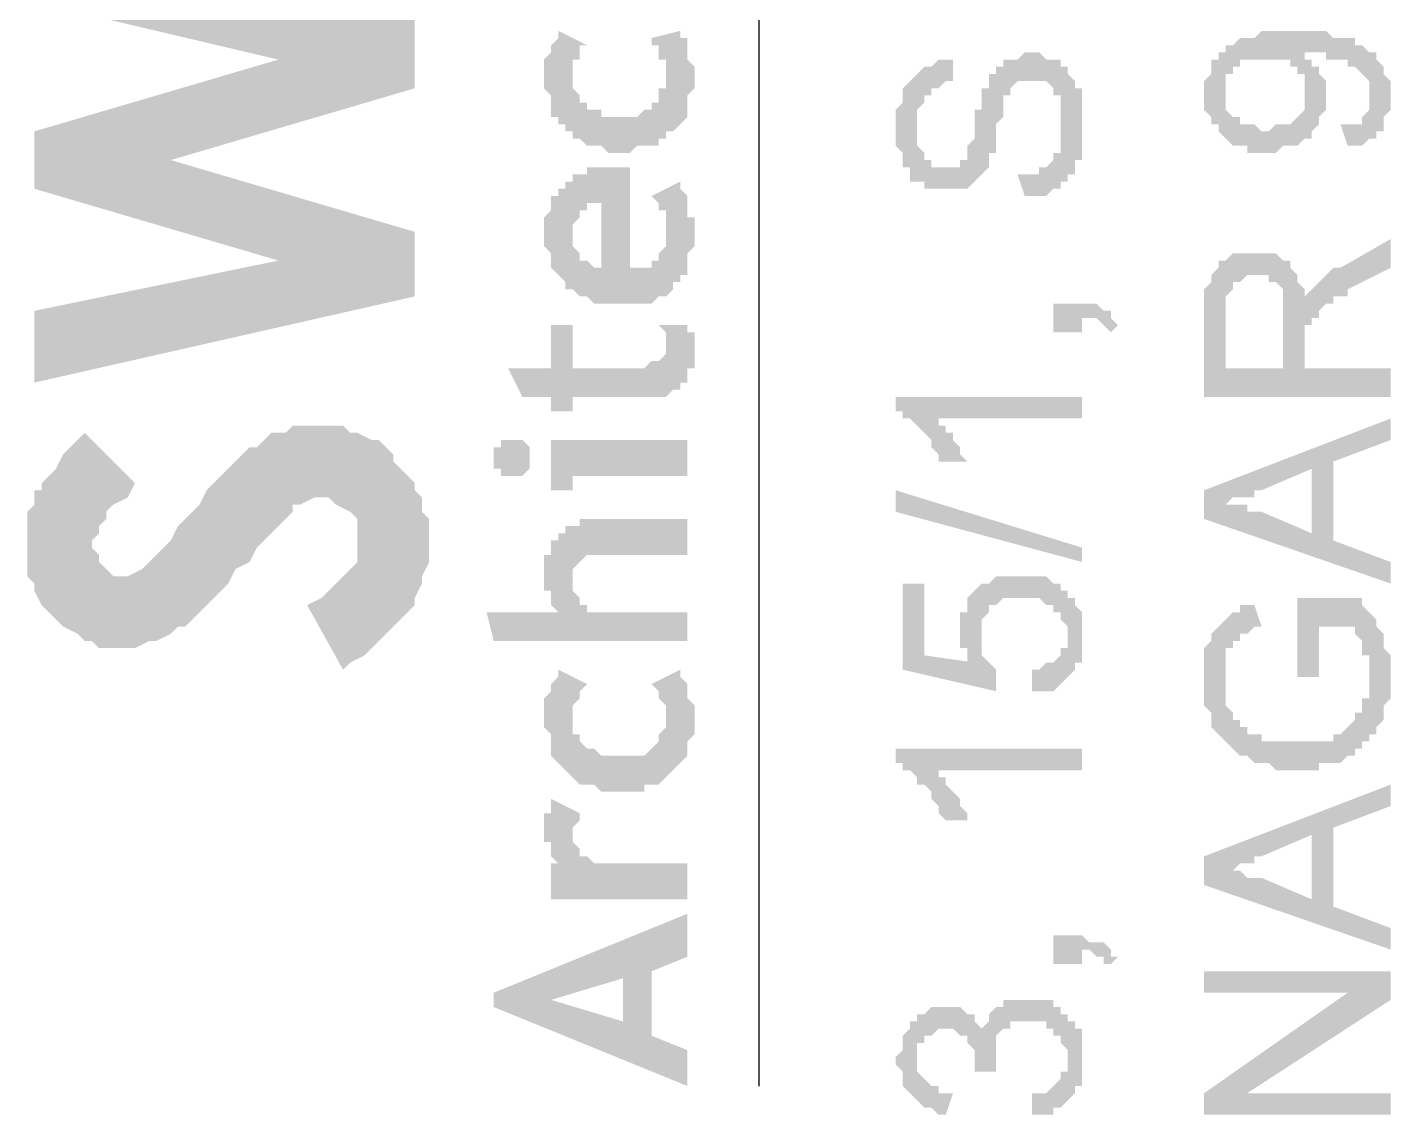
# Model space of a CAD drawing. Header units: inches. Extents: x -41599880 to -41577026, y -18110 to -4738.
# Drawn here: x -41578425 to -41577705, y -7601 to -7026 of the extents above; entities that cross this region are included whole.
import ezdxf

# ---------------------------------------------------------------- set-up
doc = ezdxf.new("R2010")
doc.units = ezdxf.units.IN
doc.header["$MEASUREMENT"] = 0
doc.layers.add('PDF_Geometry', color=40, linetype='Continuous')
doc.layers.add('PDF_Solid Fills', color=9, linetype='Continuous')

msp = doc.modelspace()

# ---------------------------------------------------------------- hatches: boundary and pattern name
at = {"layer": 'PDF_Solid Fills'}
for points in [[(-41578421.64, -6975.15), (-41578421.64, -7013.08), (-41578292.69, -7043.42), (-41578220.63, -7058.59), (-41578220.63, -7020.66)], [(-41578152.36, -7051), (-41578152.36, -7051), (-41578152.36, -7054.79), (-41578152.36, -7058.59), (-41578148.57, -7062.38), (-41578148.57, -7066.17), (-41578148.57, -7066.17), (-41578148.57, -7069.96), (-41578148.57, -7073.76), (-41578144.77, -7073.76), (-41578144.77, -7077.55), (-41578140.98, -7077.55), (-41578140.98, -7081.34), (-41578140.98, -7081.34), (-41578137.19, -7081.34), (-41578137.19, -7051), (-41578137.19, -7051), (-41578137.19, -7047.21), (-41578137.19, -7043.42), (-41578133.4, -7043.42), (-41578133.4, -7039.62), (-41578133.4, -7035.83), (-41578129.6, -7035.83), (-41578144.77, -7028.25), (-41578144.77, -7028.25), (-41578144.77, -7032.04), (-41578148.57, -7035.83), (-41578148.57, -7035.83), (-41578148.57, -7039.62), (-41578152.36, -7043.42), (-41578152.36, -7043.42), (-41578152.36, -7047.21)], [(-41578095.47, -7032.04), (-41578095.47, -7035.83), (-41578091.68, -7035.83), (-41578091.68, -7039.62), (-41578091.68, -7043.42), (-41578087.89, -7043.42), (-41578087.89, -7047.21), (-41578087.89, -7051), (-41578087.89, -7085.13), (-41578087.89, -7081.34), (-41578084.09, -7081.34), (-41578084.09, -7081.34), (-41578080.3, -7077.55), (-41578080.3, -7077.55), (-41578076.51, -7073.76), (-41578076.51, -7069.96), (-41578076.51, -7069.96), (-41578076.51, -7066.17), (-41578076.51, -7062.38), (-41578072.71, -7058.59), (-41578072.71, -7058.59), (-41578072.71, -7054.79), (-41578072.71, -7051), (-41578072.71, -7047.21), (-41578072.71, -7047.21), (-41578076.51, -7043.42), (-41578076.51, -7039.62), (-41578076.51, -7039.62), (-41578076.51, -7039.62), (-41578076.51, -7035.83), (-41578076.51, -7032.04), (-41578080.3, -7032.04), (-41578080.3, -7028.25)], [(-41577803.44, -7062.38), (-41577803.44, -7062.38), (-41577803.44, -7066.17), (-41577803.44, -7066.17), (-41577803.44, -7069.97), (-41577799.65, -7073.76), (-41577799.65, -7073.76), (-41577799.65, -7077.55), (-41577795.85, -7077.55), (-41577795.85, -7081.34), (-41577795.85, -7081.34), (-41577792.06, -7058.59), (-41577792.06, -7058.59), (-41577792.06, -7054.79), (-41577792.06, -7054.79), (-41577792.06, -7051), (-41577788.27, -7051), (-41577788.27, -7047.21), (-41577784.48, -7047.21), (-41577784.48, -7043.42), (-41577780.68, -7043.42), (-41577780.68, -7043.42), (-41577776.89, -7043.42), (-41577773.1, -7043.42), (-41577773.1, -7043.42), (-41577769.31, -7043.42), (-41577765.51, -7043.42), (-41577765.51, -7043.42), (-41577761.72, -7043.42), (-41577757.93, -7043.42), (-41577757.93, -7047.21), (-41577754.13, -7047.21), (-41577754.13, -7047.21), (-41577754.13, -7051), (-41577750.34, -7039.62), (-41577750.34, -7039.62), (-41577746.55, -7039.62), (-41577746.55, -7039.62), (-41577742.76, -7039.62), (-41577738.96, -7039.62), (-41577738.96, -7043.42), (-41577735.17, -7043.42), (-41577735.17, -7043.42), (-41577731.38, -7043.42), (-41577727.59, -7043.42), (-41577727.59, -7047.21), (-41577723.79, -7047.21), (-41577723.79, -7047.21), (-41577720, -7051), (-41577720, -7051), (-41577716.21, -7054.79), (-41577716.21, -7054.79), (-41577716.21, -7058.59), (-41577716.21, -7058.59), (-41577716.21, -7062.38), (-41577712.42, -7039.62), (-41577716.21, -7039.62), (-41577716.21, -7039.62), (-41577720, -7035.83), (-41577723.79, -7035.83), (-41577723.79, -7032.04), (-41577727.59, -7032.04), (-41577727.59, -7032.04), (-41577731.38, -7032.04), (-41577731.38, -7032.04), (-41577735.17, -7032.04), (-41577735.17, -7032.04), (-41577738.96, -7028.25), (-41577742.76, -7028.25), (-41577742.76, -7028.25), (-41577746.55, -7028.25), (-41577750.34, -7028.25), (-41577754.13, -7028.25), (-41577757.93, -7028.25), (-41577757.93, -7028.25), (-41577761.72, -7028.25), (-41577765.51, -7028.25), (-41577765.51, -7028.25), (-41577769.31, -7028.25), (-41577773.1, -7028.25), (-41577776.89, -7032.04), (-41577776.89, -7032.04), (-41577780.68, -7032.04), (-41577780.68, -7032.04), (-41577784.48, -7032.04), (-41577784.48, -7032.04), (-41577788.27, -7035.83), (-41577788.27, -7035.83), (-41577792.06, -7035.83), (-41577792.06, -7039.62), (-41577795.85, -7039.62), (-41577795.85, -7043.42), (-41577799.65, -7043.42), (-41577799.65, -7047.21), (-41577799.65, -7047.21), (-41577799.65, -7051), (-41577803.44, -7054.79), (-41577803.44, -7054.79), (-41577803.44, -7058.59)], [(-41577966.52, -7081.34), (-41577966.52, -7081.34), (-41577966.52, -7085.14), (-41577966.52, -7088.93), (-41577966.52, -7088.93), (-41577962.73, -7092.72), (-41577962.73, -7096.51), (-41577962.73, -7096.51), (-41577962.73, -7100.31), (-41577958.94, -7100.31), (-41577958.94, -7104.1), (-41577958.94, -7107.89), (-41577955.14, -7107.89), (-41577951.35, -7107.89), (-41577951.35, -7111.68), (-41577951.35, -7111.68), (-41577947.56, -7111.68), (-41577943.77, -7111.68), (-41577943.77, -7111.68), (-41577939.97, -7111.68), (-41577936.18, -7111.68), (-41577936.18, -7111.68), (-41577932.39, -7111.68), (-41577928.6, -7111.68), (-41577928.6, -7111.68), (-41577928.6, -7111.68), (-41577924.8, -7107.89), (-41577924.8, -7107.89), (-41577921.01, -7104.1), (-41577921.01, -7104.1), (-41577917.22, -7100.31), (-41577917.22, -7100.31), (-41577917.22, -7096.51), (-41577917.22, -7096.51), (-41577917.22, -7092.72), (-41577913.42, -7092.72), (-41577913.42, -7088.93), (-41577913.42, -7085.14), (-41577913.42, -7081.34), (-41577913.42, -7077.55), (-41577909.63, -7073.76), (-41577909.63, -7073.76), (-41577909.63, -7069.96), (-41577909.63, -7066.17), (-41577909.63, -7066.17), (-41577909.63, -7062.38), (-41577905.84, -7062.38), (-41577905.84, -7058.59), (-41577905.84, -7058.59), (-41577902.05, -7054.79), (-41577902.05, -7054.79), (-41577898.25, -7054.79), (-41577898.25, -7054.79), (-41577894.46, -7054.79), (-41577894.46, -7054.79), (-41577890.67, -7054.79), (-41577886.88, -7054.79), (-41577886.88, -7054.79), (-41577883.08, -7058.59), (-41577883.08, -7058.59), (-41577883.08, -7062.38), (-41577879.29, -7062.38), (-41577879.29, -7066.17), (-41577879.29, -7069.96), (-41577879.29, -7069.96), (-41577879.29, -7073.76), (-41577879.29, -7077.55), (-41577879.29, -7107.89), (-41577875.5, -7107.89), (-41577875.5, -7104.1), (-41577871.71, -7104.1), (-41577871.71, -7100.31), (-41577871.71, -7096.51), (-41577871.71, -7096.51), (-41577867.91, -7096.51), (-41577867.91, -7092.72), (-41577867.91, -7088.93), (-41577867.91, -7088.93), (-41577867.91, -7085.14), (-41577867.91, -7081.34), (-41577867.91, -7077.55), (-41577867.91, -7077.55), (-41577867.91, -7077.55), (-41577867.91, -7073.76), (-41577867.91, -7069.96), (-41577867.91, -7066.17), (-41577867.91, -7066.17), (-41577867.91, -7062.38), (-41577867.91, -7058.59), (-41577871.71, -7058.59), (-41577871.71, -7058.59), (-41577871.71, -7054.79), (-41577875.5, -7051), (-41577875.5, -7051), (-41577875.5, -7047.21), (-41577879.29, -7047.21), (-41577879.29, -7043.42), (-41577883.08, -7043.42), (-41577886.88, -7043.42), (-41577886.88, -7043.42), (-41577890.67, -7039.62), (-41577894.46, -7039.62), (-41577894.46, -7039.62), (-41577898.25, -7039.62), (-41577898.25, -7039.62), (-41577902.05, -7043.42), (-41577905.84, -7043.42), (-41577905.84, -7043.42), (-41577909.63, -7043.42), (-41577909.63, -7043.42), (-41577909.63, -7047.21), (-41577913.42, -7047.21), (-41577913.42, -7051), (-41577917.22, -7051), (-41577917.22, -7054.79), (-41577917.22, -7058.59), (-41577921.01, -7058.59), (-41577921.01, -7058.59), (-41577921.01, -7062.38), (-41577921.01, -7062.38), (-41577921.01, -7066.17), (-41577921.01, -7069.96), (-41577924.8, -7069.96), (-41577924.8, -7073.76), (-41577924.8, -7077.55), (-41577924.8, -7081.34), (-41577924.8, -7085.14), (-41577928.6, -7088.93), (-41577928.6, -7088.93), (-41577928.6, -7092.72), (-41577928.6, -7096.51), (-41577932.39, -7096.51), (-41577932.39, -7096.51), (-41577932.39, -7100.31), (-41577936.18, -7100.31), (-41577936.18, -7100.31), (-41577939.97, -7100.31), (-41577943.77, -7100.31), (-41577943.77, -7100.31), (-41577947.56, -7100.31), (-41577947.56, -7096.51), (-41577951.35, -7096.51), (-41577951.35, -7096.51), (-41577951.35, -7092.72), (-41577955.14, -7088.93), (-41577955.14, -7088.93), (-41577955.14, -7085.14), (-41577955.14, -7081.34), (-41577955.14, -7077.55), (-41577955.14, -7051), (-41577955.14, -7051), (-41577958.94, -7054.79), (-41577958.94, -7054.79), (-41577962.73, -7058.59), (-41577962.73, -7062.38), (-41577962.73, -7062.38), (-41577962.73, -7062.38), (-41577962.73, -7066.17), (-41577966.52, -7069.96), (-41577966.52, -7069.96), (-41577966.52, -7073.76), (-41577966.52, -7077.55)], [(-41577754.13, -7051), (-41577750.34, -7051), (-41577750.34, -7054.79), (-41577750.34, -7058.59), (-41577750.34, -7062.38), (-41577746.55, -7085.13), (-41577746.55, -7081.34), (-41577746.55, -7081.34), (-41577742.76, -7077.55), (-41577742.76, -7077.55), (-41577742.76, -7073.76), (-41577738.96, -7069.96), (-41577738.96, -7069.96), (-41577738.96, -7066.17), (-41577738.96, -7062.38), (-41577738.96, -7062.38), (-41577738.96, -7058.59), (-41577738.96, -7058.59), (-41577738.96, -7054.79), (-41577742.76, -7051), (-41577742.76, -7051), (-41577742.76, -7051), (-41577742.76, -7047.21), (-41577746.55, -7047.21), (-41577746.55, -7043.42), (-41577750.34, -7043.42), (-41577750.34, -7039.62)], [(-41577731.38, -7077.55), (-41577727.59, -7088.93), (-41577727.59, -7088.93), (-41577723.79, -7088.93), (-41577720, -7088.93), (-41577720, -7088.93), (-41577716.21, -7085.13), (-41577716.21, -7085.13), (-41577712.42, -7085.13), (-41577712.42, -7081.34), (-41577708.62, -7081.34), (-41577708.62, -7077.55), (-41577708.62, -7077.55), (-41577708.62, -7073.76), (-41577704.83, -7069.96), (-41577704.83, -7069.96), (-41577704.83, -7066.17), (-41577704.83, -7062.38), (-41577704.83, -7062.38), (-41577704.83, -7058.59), (-41577704.83, -7054.79), (-41577704.83, -7054.79), (-41577708.62, -7051), (-41577708.62, -7047.21), (-41577708.62, -7047.21), (-41577712.42, -7043.42), (-41577712.42, -7043.42), (-41577712.42, -7039.62), (-41577716.21, -7062.38), (-41577716.21, -7062.38), (-41577716.21, -7066.17), (-41577716.21, -7069.96), (-41577716.21, -7069.96), (-41577720, -7073.76), (-41577720, -7073.76), (-41577720, -7077.55), (-41577723.79, -7077.55), (-41577727.59, -7077.55)], [(-41577955.14, -7051), (-41577955.14, -7077.55), (-41577955.14, -7077.55), (-41577955.14, -7073.76), (-41577955.14, -7069.96), (-41577955.14, -7069.96), (-41577951.35, -7066.17), (-41577951.35, -7062.38), (-41577951.35, -7062.38), (-41577951.35, -7062.38), (-41577947.56, -7062.38), (-41577947.56, -7058.59), (-41577943.77, -7058.59), (-41577943.77, -7058.59), (-41577939.97, -7054.79), (-41577936.18, -7054.79), (-41577936.18, -7043.42), (-41577936.18, -7043.42), (-41577939.97, -7043.42), (-41577943.77, -7043.42), (-41577943.77, -7043.42), (-41577947.56, -7047.21), (-41577951.35, -7047.21), (-41577951.35, -7047.21), (-41577951.35, -7047.21)], [(-41578137.19, -7081.34), (-41578137.19, -7085.14), (-41578133.4, -7085.14), (-41578129.6, -7088.93), (-41578129.6, -7088.93), (-41578125.81, -7088.93), (-41578122.02, -7088.93), (-41578122.02, -7088.93), (-41578118.23, -7092.72), (-41578114.43, -7092.72), (-41578110.64, -7092.72), (-41578110.64, -7092.72), (-41578106.85, -7092.72), (-41578103.06, -7088.93), (-41578099.26, -7088.93), (-41578099.26, -7088.93), (-41578095.47, -7088.93), (-41578091.68, -7088.93), (-41578091.68, -7085.14), (-41578087.89, -7085.14), (-41578087.89, -7051), (-41578087.89, -7051), (-41578087.89, -7054.79), (-41578087.89, -7058.59), (-41578091.68, -7058.59), (-41578091.68, -7062.38), (-41578091.68, -7066.17), (-41578091.68, -7066.17), (-41578095.47, -7066.17), (-41578095.47, -7069.96), (-41578099.26, -7069.96), (-41578099.26, -7069.96), (-41578103.06, -7073.76), (-41578106.85, -7073.76), (-41578110.64, -7073.76), (-41578110.64, -7073.76), (-41578114.43, -7073.76), (-41578118.23, -7073.76), (-41578122.02, -7073.76), (-41578122.02, -7069.96), (-41578125.81, -7069.96), (-41578129.6, -7069.96), (-41578129.6, -7066.17), (-41578129.6, -7066.17), (-41578133.4, -7066.17), (-41578133.4, -7062.38), (-41578137.19, -7058.59), (-41578137.19, -7058.59), (-41578137.19, -7054.79), (-41578137.19, -7051)], [(-41577795.85, -7081.34), (-41577792.06, -7085.14), (-41577792.06, -7085.14), (-41577788.27, -7088.93), (-41577788.27, -7088.93), (-41577784.48, -7088.93), (-41577780.68, -7088.93), (-41577780.68, -7092.72), (-41577776.89, -7092.72), (-41577773.1, -7092.72), (-41577769.31, -7092.72), (-41577769.31, -7092.72), (-41577765.51, -7092.72), (-41577765.51, -7092.72), (-41577761.72, -7088.93), (-41577757.93, -7088.93), (-41577757.93, -7088.93), (-41577754.13, -7088.93), (-41577750.34, -7085.14), (-41577750.34, -7085.14), (-41577746.55, -7085.14), (-41577750.34, -7062.38), (-41577750.34, -7062.38), (-41577750.34, -7066.17), (-41577750.34, -7066.17), (-41577750.34, -7069.96), (-41577754.13, -7073.76), (-41577754.13, -7073.76), (-41577754.13, -7073.76), (-41577757.93, -7077.55), (-41577761.72, -7077.55), (-41577761.72, -7077.55), (-41577765.51, -7077.55), (-41577769.31, -7081.34), (-41577769.31, -7081.34), (-41577773.1, -7081.34), (-41577776.89, -7077.55), (-41577776.89, -7077.55), (-41577780.68, -7077.55), (-41577784.48, -7077.55), (-41577784.48, -7073.76), (-41577788.27, -7073.76), (-41577788.27, -7073.76), (-41577792.06, -7069.96), (-41577792.06, -7066.17), (-41577792.06, -7066.17), (-41577792.06, -7062.38), (-41577792.06, -7058.59)], [(-41578421.64, -7081.34), (-41578421.64, -7111.68), (-41578292.69, -7149.61), (-41578220.63, -7168.57), (-41578220.63, -7134.44), (-41578349.58, -7096.51)], [(-41577902.05, -7104.1), (-41577898.25, -7115.48), (-41577898.25, -7115.48), (-41577894.46, -7115.48), (-41577890.67, -7115.48), (-41577890.67, -7115.48), (-41577886.88, -7115.48), (-41577883.08, -7111.68), (-41577883.08, -7111.68), (-41577879.29, -7111.68), (-41577879.29, -7107.89), (-41577879.29, -7077.55), (-41577879.29, -7077.55), (-41577879.29, -7081.34), (-41577879.29, -7085.14), (-41577879.29, -7085.14), (-41577879.29, -7088.93), (-41577879.29, -7092.72), (-41577883.08, -7092.72), (-41577883.08, -7096.51), (-41577883.08, -7096.51), (-41577886.88, -7100.31), (-41577886.88, -7100.31), (-41577890.67, -7100.31), (-41577890.67, -7104.1), (-41577894.46, -7104.1), (-41577898.25, -7104.1)], [(-41578152.36, -7134.44), (-41578152.36, -7138.23), (-41578152.36, -7142.02), (-41578152.36, -7142.02), (-41578148.57, -7145.82), (-41578148.57, -7149.61), (-41578148.57, -7149.61), (-41578148.57, -7153.4), (-41578144.77, -7157.19), (-41578144.77, -7157.19), (-41578140.98, -7160.99), (-41578140.98, -7160.99), (-41578140.98, -7164.78), (-41578137.19, -7164.78), (-41578137.19, -7164.78), (-41578133.4, -7168.57), (-41578129.6, -7168.57), (-41578129.6, -7168.57), (-41578125.81, -7172.37), (-41578122.02, -7172.37), (-41578122.02, -7172.37), (-41578118.23, -7172.37), (-41578114.43, -7172.37), (-41578110.64, -7172.37), (-41578110.64, -7172.37), (-41578106.85, -7172.37), (-41578103.06, -7172.37), (-41578099.26, -7172.37), (-41578099.26, -7172.37), (-41578095.47, -7172.37), (-41578091.68, -7168.57), (-41578091.68, -7168.57), (-41578087.88, -7168.57), (-41578087.88, -7134.44), (-41578087.88, -7138.23), (-41578087.88, -7138.23), (-41578087.88, -7142.02), (-41578091.68, -7145.82), (-41578091.68, -7145.82), (-41578091.68, -7149.61), (-41578095.47, -7149.61), (-41578095.47, -7153.4), (-41578099.26, -7153.4), (-41578103.06, -7153.4), (-41578103.06, -7153.4), (-41578106.85, -7153.4), (-41578106.85, -7100.31), (-41578110.64, -7100.31), (-41578110.64, -7100.31), (-41578114.43, -7100.31), (-41578118.23, -7100.31), (-41578118.23, -7100.31), (-41578122.02, -7153.4), (-41578122.02, -7153.4), (-41578125.81, -7153.4), (-41578125.81, -7153.4), (-41578129.6, -7149.61), (-41578129.6, -7149.61), (-41578133.4, -7149.61), (-41578133.4, -7145.82), (-41578137.19, -7142.02), (-41578137.19, -7142.02), (-41578137.19, -7138.23), (-41578137.19, -7134.44), (-41578137.19, -7107.89), (-41578140.98, -7107.89), (-41578140.98, -7111.68), (-41578140.98, -7111.68), (-41578144.77, -7111.68), (-41578144.77, -7115.48), (-41578148.57, -7115.48), (-41578148.57, -7119.27), (-41578148.57, -7123.06), (-41578148.57, -7123.06), (-41578152.36, -7126.85), (-41578152.36, -7130.65)], [(-41578137.19, -7107.89), (-41578137.19, -7134.44), (-41578137.19, -7134.44), (-41578137.19, -7130.65), (-41578137.19, -7130.65), (-41578133.4, -7126.85), (-41578133.4, -7123.06), (-41578133.4, -7123.06), (-41578129.6, -7123.06), (-41578129.6, -7119.27), (-41578125.81, -7119.27), (-41578122.02, -7119.27), (-41578122.02, -7119.27), (-41578122.02, -7153.4), (-41578118.23, -7100.31), (-41578122.02, -7100.31), (-41578125.81, -7100.31), (-41578129.6, -7100.31), (-41578129.6, -7104.1), (-41578133.4, -7104.1), (-41578137.19, -7104.1)], [(-41578095.47, -7115.48), (-41578095.47, -7115.48), (-41578091.68, -7119.27), (-41578091.68, -7119.27), (-41578091.68, -7123.06), (-41578087.89, -7123.06), (-41578087.89, -7126.85), (-41578087.89, -7130.65), (-41578087.89, -7134.44), (-41578087.89, -7168.57), (-41578084.09, -7164.78), (-41578084.09, -7164.78), (-41578084.09, -7160.99), (-41578080.3, -7160.99), (-41578080.3, -7157.2), (-41578076.51, -7157.2), (-41578076.51, -7153.4), (-41578076.51, -7149.61), (-41578076.51, -7149.61), (-41578076.51, -7145.82), (-41578072.71, -7142.02), (-41578072.71, -7138.23), (-41578072.71, -7138.23), (-41578072.71, -7134.44), (-41578072.71, -7130.65), (-41578072.71, -7126.85), (-41578076.51, -7126.85), (-41578076.51, -7123.06), (-41578076.51, -7119.27), (-41578076.51, -7119.27), (-41578076.51, -7115.48), (-41578080.3, -7111.68), (-41578080.3, -7111.68), (-41578080.3, -7107.89)], [(-41577750.34, -7172.36), (-41577750.34, -7195.12), (-41577750.34, -7191.33), (-41577750.34, -7187.54), (-41577750.34, -7187.54), (-41577750.34, -7183.74), (-41577746.55, -7183.74), (-41577746.55, -7179.95), (-41577746.55, -7179.95), (-41577742.76, -7179.95), (-41577742.76, -7176.16), (-41577738.96, -7172.36), (-41577738.96, -7172.36), (-41577738.96, -7172.36), (-41577735.17, -7172.36), (-41577735.17, -7168.57), (-41577731.38, -7168.57), (-41577727.59, -7168.57), (-41577727.59, -7164.78), (-41577704.83, -7153.4), (-41577704.83, -7138.23), (-41577731.38, -7153.4), (-41577735.17, -7153.4), (-41577735.17, -7153.4), (-41577738.96, -7157.19), (-41577738.96, -7157.19), (-41577742.76, -7160.99), (-41577742.76, -7160.99), (-41577746.55, -7164.78), (-41577746.55, -7164.78), (-41577746.55, -7164.78), (-41577750.34, -7168.57)], [(-41577795.85, -7149.61), (-41577792.06, -7176.16), (-41577792.06, -7176.16), (-41577792.06, -7172.37), (-41577792.06, -7172.37), (-41577792.06, -7168.57), (-41577788.27, -7164.78), (-41577788.27, -7164.78), (-41577788.27, -7160.99), (-41577784.48, -7160.99), (-41577784.48, -7160.99), (-41577780.68, -7157.2), (-41577780.68, -7157.2), (-41577776.89, -7157.2), (-41577776.89, -7157.2), (-41577773.1, -7157.2), (-41577769.31, -7157.2), (-41577769.31, -7160.99), (-41577765.51, -7160.99), (-41577765.51, -7160.99), (-41577761.72, -7164.78), (-41577761.72, -7168.57), (-41577761.72, -7168.57), (-41577761.72, -7168.57), (-41577761.72, -7172.37), (-41577761.72, -7176.16), (-41577761.72, -7176.16), (-41577761.72, -7179.95), (-41577761.72, -7206.5), (-41577757.93, -7149.61), (-41577761.72, -7149.61), (-41577765.51, -7145.82), (-41577765.51, -7145.82), (-41577769.31, -7145.82), (-41577769.31, -7145.82), (-41577773.1, -7145.82), (-41577776.89, -7145.82), (-41577776.89, -7145.82), (-41577780.68, -7145.82), (-41577784.48, -7145.82), (-41577784.48, -7145.82), (-41577788.27, -7145.82), (-41577792.06, -7149.61), (-41577792.06, -7149.61)], [(-41577803.44, -7179.95), (-41577803.44, -7221.67), (-41577704.83, -7221.67), (-41577704.83, -7206.5), (-41577750.34, -7206.5), (-41577750.34, -7195.12), (-41577750.34, -7172.36), (-41577750.34, -7168.57), (-41577750.34, -7164.78), (-41577750.34, -7164.78), (-41577754.13, -7160.99), (-41577754.13, -7157.19), (-41577754.13, -7157.19), (-41577757.93, -7153.4), (-41577757.93, -7153.4), (-41577757.93, -7149.61), (-41577757.93, -7149.61), (-41577761.72, -7206.5), (-41577792.06, -7206.5), (-41577792.06, -7176.16), (-41577795.85, -7149.61), (-41577795.85, -7153.4), (-41577795.85, -7153.4), (-41577799.65, -7157.19), (-41577799.65, -7157.19), (-41577799.65, -7160.99), (-41577799.65, -7160.99), (-41577803.44, -7164.78), (-41577803.44, -7164.78), (-41577803.44, -7168.57), (-41577803.44, -7172.36), (-41577803.44, -7176.16)], [(-41577883.08, -7172.36), (-41577883.08, -7187.54), (-41577867.91, -7187.54), (-41577867.91, -7179.95), (-41577867.91, -7179.95), (-41577864.12, -7179.95), (-41577860.33, -7179.95), (-41577860.33, -7179.95), (-41577856.54, -7183.74), (-41577856.54, -7183.74), (-41577852.74, -7187.54), (-41577848.95, -7183.74), (-41577848.95, -7183.74), (-41577852.74, -7179.95), (-41577852.74, -7179.95), (-41577852.74, -7176.16), (-41577856.54, -7176.16), (-41577856.54, -7176.16), (-41577860.33, -7172.36), (-41577864.12, -7172.36), (-41577864.12, -7172.36), (-41577867.91, -7172.36)], [(-41578171.32, -7206.5), (-41578163.74, -7221.67), (-41578148.57, -7221.67), (-41578148.57, -7229.25), (-41578137.19, -7229.25), (-41578137.19, -7221.67), (-41578099.26, -7221.67), (-41578095.47, -7221.67), (-41578091.68, -7221.67), (-41578087.89, -7221.67), (-41578087.89, -7221.67), (-41578087.89, -7195.12), (-41578087.89, -7195.12), (-41578087.89, -7198.91), (-41578091.68, -7202.71), (-41578091.68, -7202.71), (-41578091.68, -7202.71), (-41578095.47, -7202.71), (-41578095.47, -7202.71), (-41578099.26, -7206.5), (-41578103.06, -7206.5), (-41578137.19, -7206.5), (-41578137.19, -7183.74), (-41578148.57, -7183.74), (-41578148.57, -7206.5)], [(-41578091.68, -7183.74), (-41578091.68, -7183.74), (-41578091.68, -7183.74), (-41578087.88, -7187.54), (-41578087.88, -7191.33), (-41578087.88, -7195.12), (-41578087.88, -7221.67), (-41578084.09, -7217.88), (-41578084.09, -7217.88), (-41578080.3, -7217.88), (-41578080.3, -7214.08), (-41578076.51, -7214.08), (-41578076.51, -7210.29), (-41578076.51, -7206.5), (-41578072.71, -7206.5), (-41578072.71, -7202.71), (-41578072.71, -7198.91), (-41578072.71, -7198.91), (-41578072.71, -7195.12), (-41578072.71, -7191.33), (-41578072.71, -7187.54), (-41578076.51, -7187.54), (-41578076.51, -7183.74), (-41578076.51, -7183.74)], [(-41577966.52, -7221.67), (-41577966.52, -7229.25), (-41577962.73, -7229.25), (-41577962.73, -7233.05), (-41577958.94, -7233.05), (-41577958.94, -7233.05), (-41577955.14, -7236.84), (-41577955.14, -7236.84), (-41577951.35, -7240.63), (-41577951.35, -7240.63), (-41577947.56, -7244.42), (-41577947.56, -7244.42), (-41577947.56, -7248.22), (-41577943.77, -7252.01), (-41577943.77, -7233.05), (-41577867.91, -7233.05), (-41577867.91, -7221.67)], [(-41577943.77, -7252.01), (-41577943.77, -7252.01), (-41577943.77, -7255.8), (-41577939.97, -7255.8), (-41577928.59, -7255.8), (-41577928.59, -7255.8), (-41577928.59, -7255.8), (-41577932.39, -7252.01), (-41577932.39, -7252.01), (-41577932.39, -7248.22), (-41577936.18, -7244.43), (-41577936.18, -7244.43), (-41577936.18, -7240.63), (-41577939.97, -7240.63), (-41577939.97, -7236.84), (-41577943.77, -7236.84), (-41577943.77, -7233.05)], [(-41577803.44, -7270.97), (-41577792.06, -7278.56), (-41577792.06, -7278.56), (-41577788.27, -7274.77), (-41577784.48, -7274.77), (-41577784.48, -7274.77), (-41577780.68, -7274.77), (-41577776.89, -7274.77), (-41577776.89, -7270.97), (-41577773.1, -7270.97), (-41577746.55, -7259.6), (-41577746.55, -7293.73), (-41577735.17, -7255.8), (-41577704.83, -7244.43), (-41577704.83, -7233.05)], [(-41578425.43, -7297.52), (-41578425.43, -7305.11), (-41578425.43, -7308.9), (-41578425.43, -7316.48), (-41578421.64, -7320.28), (-41578421.64, -7324.07), (-41578417.84, -7331.66), (-41578414.05, -7335.45), (-41578410.26, -7339.24), (-41578410.26, -7339.24), (-41578406.46, -7343.03), (-41578398.88, -7346.83), (-41578395.09, -7350.62), (-41578391.29, -7350.62), (-41578391.29, -7301.31), (-41578391.29, -7297.52), (-41578387.5, -7293.73), (-41578387.5, -7289.94), (-41578383.71, -7286.14), (-41578383.71, -7282.35), (-41578379.92, -7278.56), (-41578372.33, -7274.77), (-41578368.54, -7267.18), (-41578395.09, -7240.63), (-41578395.09, -7240.63), (-41578398.88, -7244.43), (-41578402.67, -7248.22), (-41578406.46, -7252.01), (-41578410.26, -7259.6), (-41578414.05, -7263.39), (-41578417.84, -7267.18), (-41578417.84, -7270.97), (-41578421.64, -7270.97), (-41578421.64, -7278.56), (-41578425.43, -7282.35), (-41578425.43, -7286.14), (-41578425.43, -7293.73)], [(-41578391.29, -7350.62), (-41578387.5, -7354.41), (-41578379.92, -7354.41), (-41578376.12, -7354.41), (-41578372.33, -7354.41), (-41578368.54, -7354.41), (-41578360.95, -7350.62), (-41578357.16, -7350.62), (-41578349.58, -7346.83), (-41578345.78, -7343.03), (-41578345.78, -7343.03), (-41578341.99, -7343.03), (-41578338.2, -7339.24), (-41578334.41, -7335.45), (-41578330.61, -7331.66), (-41578326.82, -7327.86), (-41578323.03, -7324.07), (-41578319.23, -7320.28), (-41578315.44, -7312.69), (-41578307.86, -7308.9), (-41578304.06, -7301.31), (-41578300.27, -7297.52), (-41578296.48, -7293.73), (-41578292.69, -7289.94), (-41578288.89, -7286.14), (-41578285.1, -7282.35), (-41578285.1, -7278.56), (-41578281.31, -7278.56), (-41578273.72, -7274.77), (-41578269.93, -7274.77), (-41578266.14, -7274.77), (-41578262.35, -7278.56), (-41578254.76, -7282.35), (-41578254.76, -7282.35), (-41578250.97, -7286.14), (-41578250.97, -7293.73), (-41578250.97, -7297.52), (-41578250.97, -7240.63), (-41578254.76, -7240.63), (-41578258.55, -7236.84), (-41578266.14, -7236.84), (-41578269.93, -7236.84), (-41578273.72, -7236.84), (-41578277.52, -7236.84), (-41578285.1, -7236.84), (-41578288.89, -7240.63), (-41578296.48, -7240.63), (-41578296.48, -7240.63), (-41578300.27, -7244.42), (-41578304.06, -7248.22), (-41578307.86, -7248.22), (-41578311.65, -7252.01), (-41578319.23, -7259.6), (-41578319.23, -7259.6), (-41578319.23, -7259.6), (-41578323.03, -7263.39), (-41578326.82, -7267.18), (-41578330.61, -7270.97), (-41578334.41, -7278.56), (-41578341.99, -7286.14), (-41578345.78, -7289.94), (-41578349.58, -7297.52), (-41578353.37, -7301.31), (-41578357.16, -7305.11), (-41578360.95, -7308.9), (-41578364.75, -7312.69), (-41578364.75, -7312.69), (-41578372.33, -7316.48), (-41578376.12, -7316.48), (-41578379.92, -7316.48), (-41578383.71, -7312.69), (-41578387.5, -7308.9), (-41578387.5, -7305.11), (-41578391.29, -7301.31)], [(-41578277.52, -7331.66), (-41578258.55, -7365.79), (-41578254.76, -7362), (-41578247.18, -7358.2), (-41578243.38, -7354.41), (-41578239.59, -7350.62), (-41578235.8, -7346.83), (-41578232, -7343.03), (-41578228.21, -7339.24), (-41578224.42, -7335.45), (-41578224.42, -7335.45), (-41578220.63, -7331.66), (-41578220.63, -7327.86), (-41578216.83, -7320.28), (-41578216.83, -7316.48), (-41578213.04, -7308.9), (-41578213.04, -7305.11), (-41578213.04, -7297.52), (-41578213.04, -7293.73), (-41578213.04, -7286.14), (-41578216.83, -7282.35), (-41578216.83, -7274.77), (-41578220.63, -7270.97), (-41578220.63, -7267.18), (-41578224.42, -7263.39), (-41578228.21, -7259.6), (-41578232, -7255.8), (-41578232, -7252.01), (-41578235.8, -7248.22), (-41578239.59, -7244.43), (-41578243.38, -7244.43), (-41578250.97, -7240.63), (-41578250.97, -7297.52), (-41578250.97, -7301.31), (-41578250.97, -7305.11), (-41578250.97, -7308.9), (-41578254.76, -7312.69), (-41578258.55, -7316.48), (-41578262.35, -7320.28), (-41578266.14, -7324.07), (-41578269.93, -7327.86)], [(-41578178.91, -7255.8), (-41578178.91, -7255.8), (-41578178.91, -7259.6), (-41578175.12, -7259.6), (-41578175.12, -7263.39), (-41578171.32, -7263.39), (-41578167.53, -7263.39), (-41578167.53, -7263.39), (-41578163.74, -7263.39), (-41578159.95, -7259.6), (-41578159.95, -7259.6), (-41578159.95, -7255.8), (-41578159.95, -7255.8), (-41578159.95, -7252.01), (-41578159.95, -7248.22), (-41578159.95, -7248.22), (-41578163.74, -7244.42), (-41578167.53, -7244.42), (-41578167.53, -7244.42), (-41578171.32, -7244.42), (-41578175.12, -7244.42), (-41578175.12, -7248.22), (-41578178.91, -7248.22), (-41578178.91, -7252.01)], [(-41578148.57, -7244.43), (-41578148.57, -7270.97), (-41578137.19, -7270.97), (-41578137.19, -7263.39), (-41578076.51, -7263.39), (-41578076.51, -7244.43)], [(-41577803.44, -7270.97), (-41577803.44, -7286.14), (-41577704.83, -7320.28), (-41577704.83, -7308.9), (-41577735.17, -7297.52), (-41577735.17, -7255.8), (-41577746.55, -7293.73), (-41577773.1, -7282.35), (-41577773.1, -7282.35), (-41577776.89, -7282.35), (-41577780.68, -7282.35), (-41577780.68, -7278.56), (-41577784.48, -7278.56), (-41577788.27, -7278.56), (-41577788.27, -7278.56), (-41577792.06, -7278.56)], [(-41578182.7, -7335.45), (-41578178.91, -7350.62), (-41578076.51, -7350.62), (-41578076.51, -7335.45), (-41578129.6, -7335.45), (-41578129.6, -7331.65), (-41578133.4, -7331.65), (-41578133.4, -7327.86), (-41578133.4, -7327.86), (-41578137.19, -7324.07), (-41578137.19, -7324.07), (-41578137.19, -7320.28), (-41578137.19, -7289.94), (-41578140.98, -7289.94), (-41578140.98, -7293.73), (-41578144.77, -7293.73), (-41578144.77, -7293.73), (-41578144.77, -7335.45)], [(-41578137.19, -7289.94), (-41578137.19, -7320.28), (-41578137.19, -7320.28), (-41578137.19, -7316.48), (-41578137.19, -7312.69), (-41578133.4, -7308.9), (-41578133.4, -7308.9), (-41578133.4, -7308.9), (-41578129.6, -7305.11), (-41578125.81, -7305.11), (-41578125.81, -7305.11), (-41578122.02, -7305.11), (-41578076.51, -7305.11), (-41578076.51, -7286.14), (-41578122.02, -7286.14), (-41578122.02, -7286.14), (-41578125.81, -7286.14), (-41578129.6, -7286.14), (-41578133.4, -7286.14), (-41578133.4, -7289.94)], [(-41578152.36, -7316.48), (-41578152.36, -7316.48), (-41578152.36, -7320.28), (-41578152.36, -7324.07), (-41578148.57, -7324.07), (-41578148.57, -7327.86), (-41578148.57, -7331.66), (-41578148.57, -7331.66), (-41578144.77, -7335.45), (-41578144.77, -7293.73), (-41578144.77, -7297.52), (-41578148.57, -7297.52), (-41578148.57, -7301.31), (-41578148.57, -7305.11), (-41578152.36, -7305.11), (-41578152.36, -7308.9), (-41578152.36, -7312.69)], [(-41577962.73, -7320.28), (-41577962.73, -7365.79), (-41577913.42, -7377.17), (-41577913.42, -7365.79), (-41577913.42, -7365.79), (-41577917.22, -7362), (-41577917.22, -7362), (-41577921.01, -7358.2), (-41577921.01, -7358.2), (-41577921.01, -7354.41), (-41577921.01, -7354.41), (-41577921.01, -7350.62), (-41577921.01, -7346.83), (-41577924.8, -7324.07), (-41577924.8, -7324.07), (-41577924.8, -7362), (-41577951.35, -7358.2), (-41577951.35, -7320.28)], [(-41577924.8, -7324.07), (-41577921.01, -7346.83), (-41577921.01, -7346.83), (-41577921.01, -7343.03), (-41577921.01, -7343.03), (-41577921.01, -7339.24), (-41577917.22, -7335.45), (-41577917.22, -7335.45), (-41577917.22, -7331.66), (-41577913.42, -7331.66), (-41577913.42, -7331.66), (-41577909.63, -7327.86), (-41577909.63, -7327.86), (-41577905.84, -7327.86), (-41577902.05, -7327.86), (-41577898.25, -7327.86), (-41577898.25, -7327.86), (-41577898.25, -7327.86), (-41577894.46, -7327.86), (-41577890.67, -7327.86), (-41577890.67, -7327.86), (-41577886.88, -7331.66), (-41577883.08, -7331.66), (-41577883.08, -7331.66), (-41577883.08, -7335.45), (-41577879.29, -7335.45), (-41577879.29, -7339.24), (-41577879.29, -7339.24), (-41577875.5, -7343.03), (-41577875.5, -7346.83), (-41577875.5, -7346.83), (-41577875.5, -7324.07), (-41577879.29, -7324.07), (-41577879.29, -7324.07), (-41577879.29, -7320.28), (-41577883.08, -7320.28), (-41577886.88, -7316.48), (-41577886.88, -7316.48), (-41577890.67, -7316.48), (-41577894.46, -7316.48), (-41577894.46, -7316.48), (-41577898.25, -7316.48), (-41577902.05, -7316.48), (-41577902.05, -7316.48), (-41577905.84, -7316.48), (-41577905.84, -7316.48), (-41577909.63, -7316.48), (-41577913.42, -7316.48), (-41577913.42, -7316.48), (-41577917.22, -7320.28), (-41577921.01, -7320.28), (-41577921.01, -7320.28)], [(-41577932.39, -7343.03), (-41577932.39, -7346.83), (-41577932.39, -7346.83), (-41577932.39, -7350.62), (-41577932.39, -7354.41), (-41577928.6, -7354.41), (-41577928.6, -7358.2), (-41577928.6, -7362), (-41577924.8, -7362), (-41577924.8, -7324.07), (-41577928.6, -7327.86), (-41577928.6, -7327.86), (-41577928.6, -7331.65), (-41577928.6, -7335.45), (-41577932.39, -7335.45), (-41577932.39, -7339.24)], [(-41577894.46, -7365.79), (-41577894.46, -7377.17), (-41577890.67, -7377.17), (-41577890.67, -7377.17), (-41577886.88, -7377.17), (-41577883.08, -7377.17), (-41577883.08, -7377.17), (-41577879.29, -7373.37), (-41577879.29, -7373.37), (-41577875.5, -7369.58), (-41577875.5, -7369.58), (-41577871.71, -7365.79), (-41577871.71, -7365.79), (-41577871.71, -7362), (-41577867.91, -7362), (-41577867.91, -7358.2), (-41577867.91, -7354.41), (-41577867.91, -7354.41), (-41577867.91, -7350.62), (-41577867.91, -7346.83), (-41577867.91, -7346.83), (-41577867.91, -7343.03), (-41577867.91, -7343.03), (-41577867.91, -7339.24), (-41577867.91, -7335.45), (-41577867.91, -7335.45), (-41577871.71, -7331.66), (-41577871.71, -7331.66), (-41577871.71, -7327.86), (-41577875.5, -7327.86), (-41577875.5, -7324.07), (-41577875.5, -7346.83), (-41577875.5, -7346.83), (-41577875.5, -7350.62), (-41577875.5, -7354.41), (-41577879.29, -7354.41), (-41577879.29, -7358.2), (-41577879.29, -7358.2), (-41577883.08, -7362), (-41577883.08, -7362), (-41577886.88, -7362), (-41577890.67, -7365.79), (-41577890.67, -7365.79)], [(-41577754.13, -7327.86), (-41577754.13, -7369.58), (-41577742.76, -7369.58), (-41577742.76, -7343.03), (-41577727.59, -7343.03), (-41577727.59, -7343.03), (-41577723.79, -7343.03), (-41577723.79, -7346.83), (-41577723.79, -7346.83), (-41577720, -7350.62), (-41577720, -7354.41), (-41577720, -7354.41), (-41577720, -7358.2), (-41577716.21, -7358.2), (-41577716.21, -7362), (-41577716.21, -7365.79), (-41577716.21, -7365.79), (-41577716.21, -7369.58), (-41577716.21, -7399.92), (-41577712.42, -7399.92), (-41577712.42, -7396.13), (-41577712.42, -7396.13), (-41577708.62, -7392.34), (-41577708.62, -7388.55), (-41577708.62, -7388.55), (-41577708.62, -7384.75), (-41577704.83, -7380.96), (-41577704.83, -7380.96), (-41577704.83, -7377.17), (-41577704.83, -7373.37), (-41577704.83, -7373.37), (-41577704.83, -7369.58), (-41577704.83, -7365.79), (-41577704.83, -7365.79), (-41577704.83, -7362), (-41577704.83, -7358.2), (-41577704.83, -7358.2), (-41577708.62, -7354.41), (-41577708.62, -7350.62), (-41577708.62, -7346.83), (-41577708.62, -7346.83), (-41577708.62, -7346.83), (-41577712.42, -7343.03), (-41577712.42, -7339.24), (-41577712.42, -7339.24), (-41577716.21, -7335.45), (-41577716.21, -7335.45), (-41577720, -7331.66), (-41577720, -7327.86)], [(-41577792.06, -7339.24), (-41577792.06, -7369.58), (-41577792.06, -7369.58), (-41577792.06, -7365.79), (-41577792.06, -7365.79), (-41577792.06, -7362), (-41577792.06, -7358.2), (-41577792.06, -7358.2), (-41577792.06, -7354.41), (-41577788.27, -7354.41), (-41577788.27, -7350.62), (-41577784.48, -7350.62), (-41577784.48, -7346.83), (-41577784.48, -7346.83), (-41577780.68, -7346.83), (-41577776.89, -7343.03), (-41577776.89, -7343.03), (-41577773.1, -7343.03), (-41577776.89, -7331.66), (-41577776.89, -7331.66), (-41577780.68, -7331.66), (-41577784.48, -7331.66), (-41577784.48, -7335.45), (-41577788.27, -7335.45), (-41577788.27, -7335.45), (-41577792.06, -7339.24)], [(-41577803.44, -7369.58), (-41577803.44, -7373.37), (-41577803.44, -7377.17), (-41577803.44, -7377.17), (-41577803.44, -7380.96), (-41577803.44, -7384.75), (-41577803.44, -7384.75), (-41577799.65, -7388.54), (-41577799.65, -7392.34), (-41577799.65, -7392.34), (-41577799.65, -7396.13), (-41577799.65, -7396.13), (-41577795.85, -7399.92), (-41577795.85, -7399.92), (-41577792.06, -7403.71), (-41577792.06, -7403.71), (-41577788.27, -7407.51), (-41577788.27, -7407.51), (-41577784.48, -7411.3), (-41577784.48, -7411.3), (-41577780.68, -7411.3), (-41577780.68, -7411.3), (-41577776.89, -7415.09), (-41577776.89, -7415.09), (-41577773.1, -7415.09), (-41577769.31, -7415.09), (-41577769.31, -7415.09), (-41577765.51, -7418.89), (-41577761.72, -7418.89), (-41577757.93, -7418.89), (-41577757.93, -7418.89), (-41577754.13, -7418.89), (-41577750.34, -7418.89), (-41577750.34, -7418.89), (-41577746.55, -7418.89), (-41577742.76, -7418.89), (-41577742.76, -7415.09), (-41577738.96, -7415.09), (-41577735.17, -7415.09), (-41577735.17, -7415.09), (-41577731.38, -7415.09), (-41577727.59, -7411.3), (-41577727.59, -7411.3), (-41577723.79, -7411.3), (-41577723.79, -7407.51), (-41577720, -7407.51), (-41577720, -7403.71), (-41577716.21, -7403.71), (-41577716.21, -7399.92), (-41577716.21, -7369.58), (-41577716.21, -7373.37), (-41577716.21, -7373.37), (-41577716.21, -7377.17), (-41577716.21, -7380.96), (-41577720, -7380.96), (-41577720, -7384.75), (-41577720, -7388.54), (-41577723.79, -7388.54), (-41577723.79, -7392.34), (-41577723.79, -7392.34), (-41577727.59, -7396.13), (-41577727.59, -7396.13), (-41577731.38, -7399.92), (-41577735.17, -7399.92), (-41577735.17, -7399.92), (-41577735.17, -7403.71), (-41577738.96, -7403.71), (-41577742.76, -7403.71), (-41577742.76, -7403.71), (-41577746.55, -7403.71), (-41577750.34, -7403.71), (-41577750.34, -7403.71), (-41577754.13, -7403.71), (-41577757.93, -7403.71), (-41577757.93, -7403.71), (-41577761.72, -7403.71), (-41577765.51, -7403.71), (-41577765.51, -7403.71), (-41577769.31, -7403.71), (-41577773.1, -7403.71), (-41577773.1, -7399.92), (-41577773.1, -7399.92), (-41577776.89, -7399.92), (-41577780.68, -7399.92), (-41577780.68, -7396.13), (-41577784.48, -7396.13), (-41577784.48, -7392.34), (-41577788.27, -7392.34), (-41577788.27, -7388.54), (-41577788.27, -7388.54), (-41577792.06, -7384.75), (-41577792.06, -7384.75), (-41577792.06, -7380.96), (-41577792.06, -7377.17), (-41577792.06, -7377.17), (-41577792.06, -7373.37), (-41577792.06, -7369.58), (-41577792.06, -7339.24), (-41577795.85, -7343.03), (-41577795.85, -7343.03), (-41577799.65, -7346.83), (-41577799.65, -7346.83), (-41577799.65, -7350.62), (-41577799.65, -7350.62), (-41577803.44, -7354.41), (-41577803.44, -7358.2), (-41577803.44, -7358.2), (-41577803.44, -7362), (-41577803.44, -7365.79), (-41577803.44, -7365.79)], [(-41578152.36, -7388.55), (-41578152.36, -7392.34), (-41578152.36, -7396.13), (-41578152.36, -7396.13), (-41578148.57, -7399.92), (-41578148.57, -7403.72), (-41578148.57, -7407.51), (-41578148.57, -7407.51), (-41578148.57, -7411.3), (-41578144.77, -7415.09), (-41578144.77, -7415.09), (-41578140.98, -7418.89), (-41578140.98, -7418.89), (-41578140.98, -7418.89), (-41578137.19, -7422.68), (-41578137.19, -7392.34), (-41578137.19, -7388.55), (-41578137.19, -7384.75), (-41578137.19, -7384.75), (-41578133.4, -7380.96), (-41578133.4, -7377.17), (-41578133.4, -7377.17), (-41578129.6, -7373.37), (-41578144.77, -7365.79), (-41578144.77, -7369.58), (-41578144.77, -7369.58), (-41578148.57, -7373.37), (-41578148.57, -7377.17), (-41578148.57, -7377.17), (-41578152.36, -7380.96), (-41578152.36, -7384.75), (-41578152.36, -7384.75)], [(-41578095.47, -7373.37), (-41578095.47, -7373.37), (-41578091.68, -7377.17), (-41578091.68, -7377.17), (-41578091.68, -7380.96), (-41578087.89, -7384.75), (-41578087.89, -7388.54), (-41578087.89, -7388.54), (-41578087.89, -7422.68), (-41578087.89, -7422.68), (-41578084.09, -7418.89), (-41578084.09, -7418.89), (-41578080.3, -7415.09), (-41578080.3, -7415.09), (-41578076.51, -7411.3), (-41578076.51, -7411.3), (-41578076.51, -7407.51), (-41578076.51, -7403.72), (-41578076.51, -7403.72), (-41578072.71, -7399.92), (-41578072.71, -7396.13), (-41578072.71, -7392.34), (-41578072.71, -7392.34), (-41578072.71, -7388.54), (-41578072.71, -7384.75), (-41578076.51, -7380.96), (-41578076.51, -7380.96), (-41578076.51, -7380.96), (-41578076.51, -7377.17), (-41578076.51, -7373.37), (-41578076.51, -7373.37), (-41578080.3, -7369.58), (-41578080.3, -7365.79)], [(-41578137.19, -7422.68), (-41578137.19, -7422.68), (-41578133.4, -7426.47), (-41578129.6, -7426.47), (-41578129.6, -7426.47), (-41578125.81, -7426.47), (-41578122.02, -7430.26), (-41578122.02, -7430.26), (-41578118.23, -7430.26), (-41578114.43, -7430.26), (-41578110.64, -7430.26), (-41578110.64, -7430.26), (-41578106.85, -7430.26), (-41578103.06, -7430.26), (-41578099.26, -7430.26), (-41578099.26, -7426.47), (-41578095.47, -7426.47), (-41578091.68, -7426.47), (-41578091.68, -7426.47), (-41578087.89, -7422.68), (-41578087.89, -7388.55), (-41578087.89, -7392.34), (-41578087.89, -7392.34), (-41578087.89, -7396.13), (-41578091.68, -7399.92), (-41578091.68, -7399.92), (-41578091.68, -7403.72), (-41578091.68, -7403.72), (-41578095.47, -7407.51), (-41578095.47, -7407.51), (-41578099.26, -7411.3), (-41578099.26, -7411.3), (-41578103.06, -7411.3), (-41578106.85, -7411.3), (-41578110.64, -7411.3), (-41578110.64, -7411.3), (-41578114.43, -7411.3), (-41578118.23, -7411.3), (-41578122.02, -7411.3), (-41578122.02, -7411.3), (-41578125.81, -7407.51), (-41578129.6, -7407.51), (-41578129.6, -7407.51), (-41578129.6, -7407.51), (-41578133.4, -7403.72), (-41578133.4, -7399.92), (-41578137.19, -7399.92), (-41578137.19, -7396.13), (-41578137.19, -7392.34), (-41578137.19, -7392.34)], [(-41577966.52, -7407.51), (-41577966.52, -7415.09), (-41577962.73, -7415.09), (-41577962.73, -7418.89), (-41577958.94, -7418.89), (-41577958.94, -7418.89), (-41577955.14, -7422.68), (-41577955.14, -7426.47), (-41577951.35, -7426.47), (-41577951.35, -7426.47), (-41577947.56, -7430.26), (-41577947.56, -7434.06), (-41577947.56, -7434.06), (-41577943.77, -7437.85), (-41577943.77, -7418.89), (-41577867.91, -7418.89), (-41577867.91, -7407.51)], [(-41577943.77, -7437.85), (-41577943.77, -7437.85), (-41577943.77, -7441.64), (-41577939.97, -7445.43), (-41577928.59, -7445.43), (-41577928.59, -7445.43), (-41577928.59, -7441.64), (-41577932.39, -7437.85), (-41577932.39, -7437.85), (-41577932.39, -7434.06), (-41577936.18, -7430.26), (-41577936.18, -7430.26), (-41577936.18, -7430.26), (-41577939.97, -7426.47), (-41577939.97, -7422.68), (-41577943.77, -7422.68), (-41577943.77, -7418.89)], [(-41577803.44, -7464.4), (-41577792.06, -7471.98), (-41577792.06, -7471.98), (-41577788.27, -7471.98), (-41577784.48, -7468.19), (-41577784.48, -7468.19), (-41577780.68, -7468.19), (-41577776.89, -7468.19), (-41577776.89, -7464.4), (-41577773.1, -7464.4), (-41577746.55, -7453.02), (-41577746.55, -7487.15), (-41577735.17, -7449.23), (-41577704.83, -7437.85), (-41577704.83, -7426.47)], [(-41578152.36, -7449.23), (-41578152.36, -7453.02), (-41578152.36, -7456.81), (-41578148.57, -7456.81), (-41578148.57, -7460.6), (-41578148.57, -7464.4), (-41578148.57, -7464.4), (-41578144.77, -7468.19), (-41578144.77, -7468.19), (-41578137.19, -7453.02), (-41578137.19, -7453.02), (-41578137.19, -7449.23), (-41578133.4, -7445.43), (-41578133.4, -7441.64), (-41578148.57, -7434.06), (-41578148.57, -7437.85), (-41578148.57, -7441.64), (-41578152.36, -7441.64), (-41578152.36, -7445.43)], [(-41577803.44, -7464.4), (-41577803.44, -7479.57), (-41577704.83, -7513.7), (-41577704.83, -7502.32), (-41577735.17, -7490.94), (-41577735.17, -7449.23), (-41577746.55, -7487.15), (-41577773.1, -7475.77), (-41577773.1, -7475.77), (-41577776.89, -7475.77), (-41577780.68, -7475.77), (-41577780.68, -7475.77), (-41577784.48, -7471.98), (-41577788.27, -7471.98), (-41577788.27, -7471.98), (-41577792.06, -7471.98)], [(-41578148.57, -7468.19), (-41578148.57, -7487.15), (-41578076.51, -7487.15), (-41578076.51, -7468.19), (-41578118.23, -7468.19), (-41578118.23, -7468.19), (-41578122.02, -7468.19), (-41578125.81, -7468.19), (-41578125.81, -7468.19), (-41578129.6, -7464.4), (-41578129.6, -7464.4), (-41578133.4, -7464.4), (-41578133.4, -7460.6), (-41578137.19, -7456.81), (-41578137.19, -7456.81), (-41578137.19, -7453.02), (-41578144.77, -7468.19)], [(-41578178.91, -7536.46), (-41578148.57, -7540.25), (-41578110.64, -7528.87), (-41578110.64, -7551.63), (-41578095.47, -7525.08), (-41578076.51, -7517.49), (-41578076.51, -7494.74)], [(-41577883.08, -7506.12), (-41577883.08, -7521.29), (-41577867.91, -7521.29), (-41577867.91, -7513.7), (-41577867.91, -7513.7), (-41577864.12, -7513.7), (-41577860.33, -7517.49), (-41577860.33, -7517.49), (-41577856.54, -7517.49), (-41577856.54, -7521.29), (-41577852.74, -7521.29), (-41577848.95, -7517.49), (-41577848.95, -7517.49), (-41577852.74, -7517.49), (-41577852.74, -7513.7), (-41577852.74, -7513.7), (-41577856.54, -7509.91), (-41577856.54, -7509.91), (-41577860.33, -7509.91), (-41577864.12, -7509.91), (-41577864.12, -7509.91), (-41577867.91, -7506.12)], [(-41578178.91, -7536.46), (-41578178.91, -7544.04), (-41578076.51, -7585.76), (-41578076.51, -7566.8), (-41578095.47, -7559.21), (-41578095.47, -7525.08), (-41578110.64, -7551.63), (-41578148.57, -7540.25)], [(-41577803.44, -7525.08), (-41577803.44, -7536.46), (-41577727.59, -7536.46), (-41577704.83, -7540.25), (-41577704.83, -7525.08)], [(-41577966.52, -7570.59), (-41577966.52, -7574.38), (-41577962.73, -7578.18), (-41577962.73, -7578.18), (-41577962.73, -7581.97), (-41577962.73, -7585.76), (-41577962.73, -7585.76), (-41577958.94, -7589.55), (-41577958.94, -7589.55), (-41577958.94, -7589.55), (-41577955.14, -7593.35), (-41577955.14, -7570.59), (-41577955.14, -7570.59), (-41577955.14, -7566.8), (-41577955.14, -7563), (-41577951.35, -7563), (-41577951.35, -7559.21), (-41577951.35, -7559.21), (-41577947.56, -7559.21), (-41577943.77, -7555.42), (-41577943.77, -7555.42), (-41577939.97, -7555.42), (-41577939.97, -7555.42), (-41577936.18, -7555.42), (-41577932.39, -7559.21), (-41577932.39, -7559.21), (-41577928.6, -7559.21), (-41577928.6, -7563), (-41577928.6, -7563), (-41577924.8, -7566.8), (-41577924.8, -7566.8), (-41577924.8, -7570.59), (-41577924.8, -7574.38), (-41577924.8, -7574.38), (-41577924.8, -7551.63), (-41577924.8, -7551.63), (-41577924.8, -7547.83), (-41577928.6, -7547.83), (-41577928.6, -7547.83), (-41577932.39, -7544.04), (-41577936.18, -7544.04), (-41577936.18, -7544.04), (-41577939.97, -7544.04), (-41577943.77, -7544.04), (-41577943.77, -7544.04), (-41577947.56, -7544.04), (-41577951.35, -7547.83), (-41577951.35, -7547.83), (-41577951.35, -7547.83), (-41577955.14, -7547.83), (-41577955.14, -7551.63), (-41577958.94, -7551.63), (-41577958.94, -7555.42), (-41577962.73, -7559.21), (-41577962.73, -7559.21), (-41577962.73, -7563), (-41577962.73, -7563), (-41577962.73, -7566.8)], [(-41577917.22, -7547.83), (-41577913.42, -7570.59), (-41577913.42, -7570.59), (-41577913.42, -7566.8), (-41577913.42, -7563), (-41577913.42, -7563), (-41577913.42, -7559.21), (-41577909.63, -7555.42), (-41577909.63, -7555.42), (-41577905.84, -7555.42), (-41577905.84, -7551.63), (-41577902.05, -7551.63), (-41577898.25, -7551.63), (-41577898.25, -7551.63), (-41577898.25, -7551.63), (-41577894.46, -7551.63), (-41577890.67, -7551.63), (-41577886.88, -7551.63), (-41577886.88, -7555.42), (-41577883.08, -7555.42), (-41577883.08, -7559.21), (-41577879.29, -7559.21), (-41577879.29, -7563), (-41577879.29, -7563), (-41577875.5, -7566.8), (-41577875.5, -7570.59), (-41577875.5, -7570.59), (-41577875.5, -7593.35), (-41577875.5, -7593.35), (-41577871.71, -7589.55), (-41577871.71, -7589.55), (-41577871.71, -7585.76), (-41577867.91, -7585.76), (-41577867.91, -7581.97), (-41577867.91, -7578.18), (-41577867.91, -7578.18), (-41577867.91, -7574.38), (-41577867.91, -7570.59), (-41577867.91, -7570.59), (-41577867.91, -7566.8), (-41577867.91, -7563), (-41577867.91, -7563), (-41577867.91, -7559.21), (-41577867.91, -7555.42), (-41577871.71, -7555.42), (-41577871.71, -7551.63), (-41577875.5, -7551.63), (-41577875.5, -7547.83), (-41577875.5, -7547.83), (-41577879.29, -7547.83), (-41577879.29, -7544.04), (-41577883.08, -7544.04), (-41577883.08, -7540.25), (-41577886.88, -7540.25), (-41577890.67, -7540.25), (-41577890.67, -7540.25), (-41577894.46, -7540.25), (-41577898.25, -7540.25), (-41577898.25, -7540.25), (-41577902.05, -7540.25), (-41577902.05, -7540.25), (-41577905.84, -7540.25), (-41577909.63, -7540.25), (-41577909.63, -7544.04), (-41577913.42, -7544.04), (-41577913.42, -7544.04)], [(-41577924.8, -7578.18), (-41577913.42, -7578.18), (-41577913.42, -7578.18), (-41577913.42, -7574.38), (-41577913.42, -7574.38), (-41577913.42, -7570.59), (-41577917.22, -7547.83), (-41577917.22, -7551.63), (-41577917.22, -7551.63), (-41577921.01, -7555.42), (-41577921.01, -7559.21), (-41577921.01, -7555.42), (-41577924.8, -7551.63), (-41577924.8, -7574.38)], [(-41577955.14, -7593.35), (-41577955.14, -7593.35), (-41577951.35, -7597.14), (-41577951.35, -7597.14), (-41577947.56, -7597.14), (-41577943.77, -7600.93), (-41577943.77, -7600.93), (-41577939.97, -7600.93), (-41577936.18, -7589.55), (-41577939.97, -7589.55), (-41577943.77, -7589.55), (-41577943.77, -7585.76), (-41577947.56, -7585.76), (-41577947.56, -7585.76), (-41577951.35, -7581.97), (-41577951.35, -7581.97), (-41577955.14, -7578.18), (-41577955.14, -7578.18), (-41577955.14, -7574.38), (-41577955.14, -7570.59)], [(-41577894.46, -7589.55), (-41577894.46, -7600.93), (-41577890.67, -7600.93), (-41577890.67, -7600.93), (-41577886.88, -7600.93), (-41577883.08, -7600.93), (-41577883.08, -7597.14), (-41577879.29, -7597.14), (-41577879.29, -7597.14), (-41577875.5, -7593.35), (-41577875.5, -7570.59), (-41577875.5, -7574.38), (-41577875.5, -7578.18), (-41577879.29, -7578.18), (-41577879.29, -7581.97), (-41577879.29, -7581.97), (-41577879.29, -7581.97), (-41577883.08, -7585.76), (-41577883.08, -7585.76), (-41577886.88, -7589.55), (-41577890.67, -7589.55), (-41577890.67, -7589.55)], [(-41577803.44, -7589.55), (-41577803.44, -7600.93), (-41577704.83, -7600.93), (-41577704.83, -7589.55), (-41577780.68, -7589.55)]]:
    msp.add_hatch(color=7, dxfattribs=at).paths.add_polyline_path(points)

# ---------------------------------------------------------------- linework, layer by layer
at = {"layer": 'PDF_Geometry', "color": 7, "lineweight": 25}
msp.add_lwpolyline([(-41578038.58, -7585.76), (-41578038.58, -5173.66)], dxfattribs=at)
at = {"layer": 'PDF_Solid Fills', "color": 7, "lineweight": 13}
for points in [[(-41578421.64, -7081.34), (-41578349.58, -7096.51), (-41578292.69, -7043.42), (-41578220.63, -7058.59)], [(-41578421.64, -7176.16), (-41578421.64, -7214.08), (-41578292.69, -7149.61), (-41578220.63, -7168.57)], [(-41577867.91, -7308.9), (-41577966.52, -7282.35), (-41577867.91, -7301.31), (-41577966.52, -7270.97)], [(-41577803.44, -7589.55), (-41577780.68, -7589.55), (-41577727.59, -7536.46), (-41577704.83, -7540.25)]]:
    msp.add_solid(points, dxfattribs=at)

doc.saveas('drawing.dxf')
